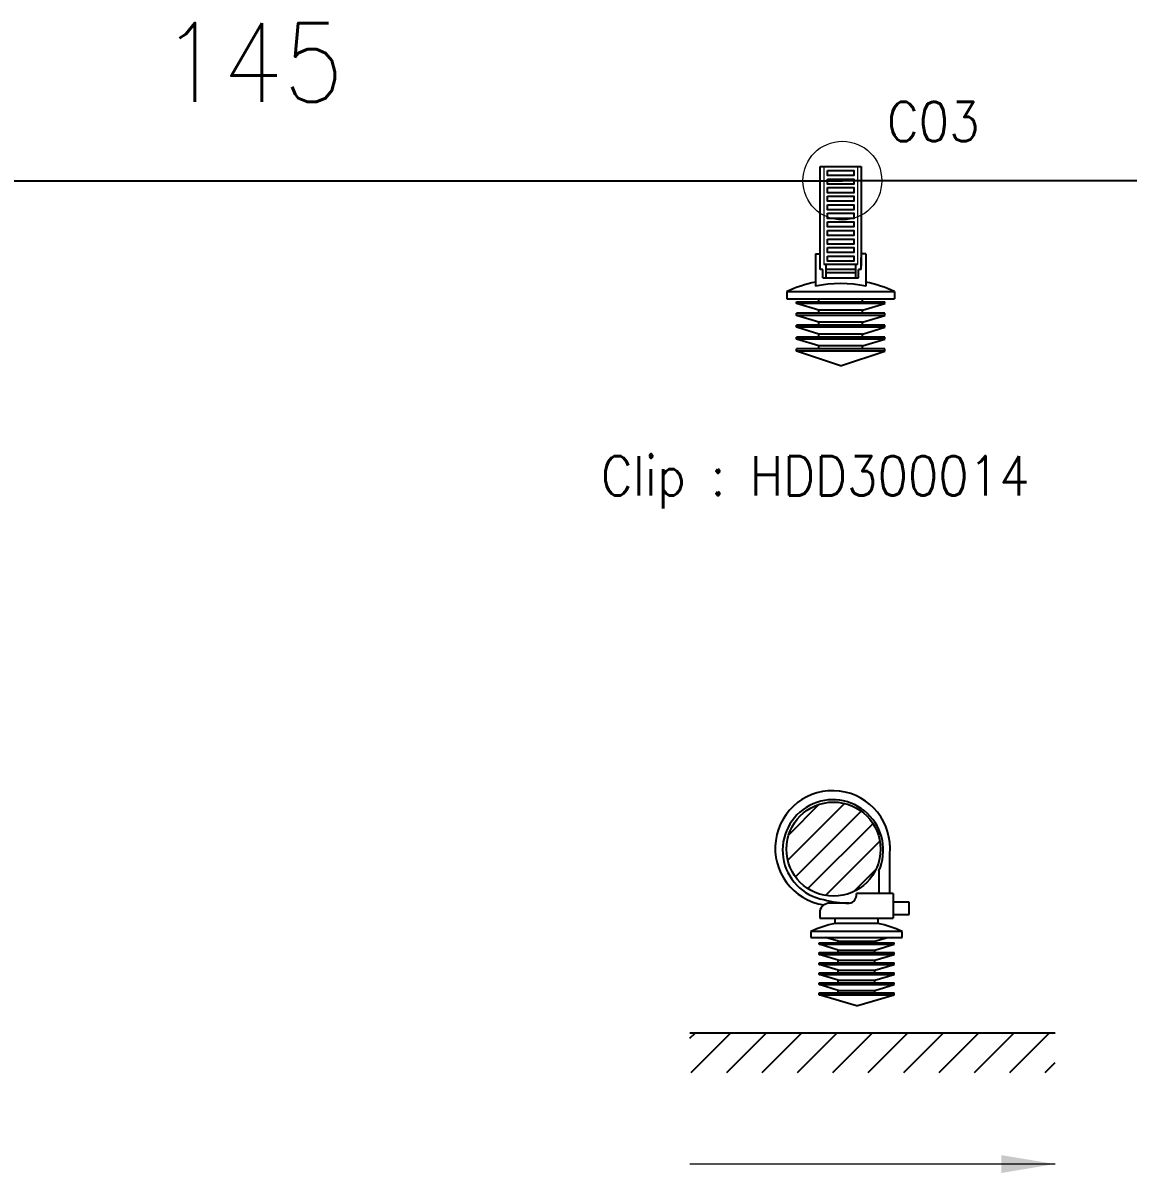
# Model space of a CAD drawing. Header units: inches. Extents: x 47316 to 59086, y 3141 to 11743.
# Drawn here: x 57842.4 to 57912.5, y 7179.6 to 7252.5 of the extents above; entities that cross this region are included whole.
import ezdxf

# ---------------------------------------------------------------- set-up
doc = ezdxf.new("R2010")
doc.units = ezdxf.units.IN
doc.header["$MEASUREMENT"] = 0
doc.layers.add('Beschreibung', color=7, linetype='Continuous', lineweight=25)
doc.layers.add('图形层', color=7, linetype='Continuous')
doc.styles.get("Standard").update_dxf_attribs({"font": ''})
doc.styles.get('Standard').set_extended_font_data('SimSun')
doc.linetypes.add('_VH_OTCON', pattern='A,0.0001,[7,VeSys.shx,S=0.1,R=0,X=0,Y=0],-0.4,[7,VeSys.shx,S=0.1,R=0,X=0,Y=0],-0.4,["X",Standard,S=1,R=0,X=-0.5,Y=-0.5],-0.0001,[7,VeSys.shx,S=0.1,R=0,X=0,Y=0],-0.4', length=1.2002)

msp = doc.modelspace()

# ---------------------------------------------------------------- linework, layer by layer
at = {"color": 0}
for p, q in [((57893.001, 7243.442), (57895.585, 7243.442)), ((57893.001, 7237.12), (57893.001, 7243.442)), ((57895.585, 7243.442), (57895.585, 7237.12)), ((57892.687, 7237.909), (57893.001, 7237.909)), ((57895.899, 7237.909), (57895.585, 7237.909)), ((57893.362, 7237.227), (57893.362, 7236.384)), ((57895.224, 7237.227), (57895.224, 7236.384)), ((57891.483, 7234.867), (57897.103, 7234.867))]:
    msp.add_line(p, q, dxfattribs=at)
at = {"color": 0, "lineweight": 0}
for p, q in [((57893.233, 7243.442), (57893.233, 7237.227)), ((57895.353, 7243.442), (57895.353, 7237.227))]:
    msp.add_line(p, q, dxfattribs=at)
at = {"color": 0, "linetype": '_VH_OTCON', "lineweight": -2, "ltscale": 5}
for p in [(57818.303, 7242.543), (57971.162, 7242.543)]:
    msp.add_line(p, (57894.401, 7242.543), dxfattribs=at)
at = {"color": 0, "lineweight": -3}
for p, q in [((57892.687, 7237.909), (57892.687, 7235.844)), ((57893.001, 7236.906), (57893.001, 7237.669)), ((57895.585, 7236.906), (57895.585, 7237.669)), ((57895.899, 7237.909), (57895.899, 7235.844)), ((57893.162, 7236.906), (57893.001, 7236.906)), ((57893.162, 7236.384), (57893.162, 7236.906)), ((57895.353, 7237.227), (57893.233, 7237.227)), ((57895.224, 7236.906), (57893.362, 7236.906)), ((57895.424, 7236.384), (57895.424, 7236.906)), ((57895.585, 7236.906), (57895.424, 7236.906)), ((57893.162, 7236.384), (57895.424, 7236.384)), ((57895.224, 7236.705), (57893.362, 7236.705)), ((57890.881, 7235.505), (57897.705, 7235.505)), ((57890.881, 7235.505), (57890.881, 7235.059)), ((57897.705, 7235.505), (57897.705, 7235.059)), ((57890.881, 7235.059), (57897.705, 7235.059)), ((57891.483, 7234.754), (57891.483, 7234.867)), ((57895.64, 7234.754), (57891.483, 7234.754)), ((57892.912, 7234.325), (57891.483, 7234.754)), ((57892.912, 7234.867), (57892.912, 7235.059)), ((57897.103, 7234.754), (57895.64, 7234.754)), ((57895.674, 7234.867), (57895.674, 7235.059)), ((57895.674, 7234.325), (57897.103, 7234.754)), ((57897.103, 7234.754), (57897.103, 7234.867)), ((57897.103, 7234.132), (57891.483, 7234.132)), ((57891.483, 7234), (57891.483, 7234.132)), ((57895.64, 7234), (57891.483, 7234)), ((57892.912, 7233.57), (57891.483, 7234)), ((57895.674, 7234.325), (57892.912, 7234.325)), ((57892.912, 7234.132), (57892.912, 7234.325)), ((57897.103, 7234), (57895.64, 7234)), ((57895.674, 7234.132), (57895.674, 7234.325)), ((57895.674, 7233.57), (57897.103, 7234)), ((57897.103, 7234), (57897.103, 7234.132)), ((57897.103, 7233.378), (57891.483, 7233.378)), ((57891.483, 7233.245), (57891.483, 7233.378)), ((57895.64, 7233.245), (57891.483, 7233.245)), ((57892.912, 7232.816), (57891.483, 7233.245)), ((57895.674, 7233.57), (57892.912, 7233.57)), ((57892.912, 7233.378), (57892.912, 7233.57)), ((57897.103, 7233.245), (57895.64, 7233.245)), ((57895.674, 7233.378), (57895.674, 7233.57)), ((57895.674, 7232.816), (57897.103, 7233.245)), ((57897.103, 7233.245), (57897.103, 7233.378)), ((57897.103, 7232.623), (57891.483, 7232.623)), ((57891.483, 7232.491), (57891.483, 7232.623)), ((57895.674, 7232.816), (57892.912, 7232.816)), ((57892.912, 7232.623), (57892.912, 7232.816)), ((57895.674, 7232.623), (57895.674, 7232.816)), ((57897.103, 7232.491), (57897.103, 7232.623)), ((57895.64, 7232.491), (57891.483, 7232.491)), ((57892.912, 7232.061), (57891.483, 7232.491)), ((57897.103, 7231.869), (57891.483, 7231.869)), ((57891.483, 7231.736), (57891.483, 7231.869)), ((57895.674, 7232.061), (57892.912, 7232.061)), ((57895.674, 7232.061), (57892.912, 7232.061)), ((57892.912, 7231.869), (57892.912, 7232.061)), ((57897.103, 7232.491), (57895.64, 7232.491)), ((57895.674, 7232.061), (57897.103, 7232.491)), ((57895.674, 7231.869), (57895.674, 7232.061)), ((57897.103, 7231.736), (57897.103, 7231.869)), ((57894.293, 7230.809), (57891.483, 7231.736)), ((57895.64, 7231.736), (57891.483, 7231.736)), ((57894.293, 7230.809), (57897.103, 7231.736)), ((57897.103, 7231.736), (57895.64, 7231.736)), ((57897.404, 7197.325, 0), (57897.404, 7199.829, 0)), ((57896.714, 7198.769, 0), (57896.714, 7197.325, 0)), ((57897.626, 7197.325, 0), (57895.299, 7197.325, 0)), ((57898.631, 7196.783, 0), (57897.626, 7196.783, 0)), ((57897.626, 7196.783, 0), (57897.626, 7196.007, 0)), ((57898.631, 7196.007, 0), (57898.631, 7196.783, 0)), ((57892.971, 7196.203, 0), (57892.971, 7195.773, 0)), ((57894.83, 7196.71, 0), (57893.625, 7196.71, 0)), ((57893.939, 7195.773, 0), (57896.659, 7195.773, 0)), ((57893.939, 7195.436, 0), (57893.939, 7195.773, 0)), ((57896.659, 7195.436, 0), (57893.939, 7195.436, 0)), ((57896.659, 7195.773, 0), (57896.659, 7195.436, 0)), ((57897.626, 7196.007, 0), (57898.631, 7196.007, 0)), ((57898.189, 7194.928, 0), (57892.409, 7194.928, 0)), ((57892.409, 7194.928, 0), (57892.409, 7194.551, 0)), ((57898.189, 7194.551, 0), (57898.189, 7194.928, 0)), ((57892.409, 7194.551, 0), (57898.189, 7194.551, 0)), ((57892.919, 7194.205, 0), (57897.679, 7194.205, 0)), ((57892.919, 7194.11, 0), (57892.919, 7194.205, 0)), ((57892.919, 7194.11, 0), (57894.158, 7194.11, 0)), ((57894.129, 7193.746, 0), (57892.919, 7194.11, 0)), ((57894.129, 7194.312, 0), (57893.336, 7194.551, 0)), ((57894.129, 7194.312, 0), (57896.468, 7194.312, 0)), ((57894.129, 7194.205, 0), (57894.129, 7194.312, 0)), ((57894.158, 7194.11, 0), (57897.679, 7194.11, 0)), ((57896.468, 7194.312, 0), (57897.262, 7194.551, 0)), ((57896.468, 7194.205, 0), (57896.468, 7194.312, 0)), ((57896.468, 7193.746, 0), (57897.679, 7194.11, 0)), ((57897.679, 7194.11, 0), (57897.679, 7194.205, 0)), ((57892.919, 7193.583, 0), (57897.679, 7193.583, 0)), ((57892.919, 7193.47, 0), (57892.919, 7193.583, 0)), ((57892.919, 7193.47, 0), (57894.158, 7193.47, 0)), ((57894.129, 7193.107, 0), (57892.919, 7193.47, 0)), ((57894.129, 7193.746, 0), (57896.468, 7193.746, 0)), ((57894.129, 7193.583, 0), (57894.129, 7193.746, 0)), ((57894.158, 7193.47, 0), (57897.679, 7193.47, 0)), ((57896.468, 7193.583, 0), (57896.468, 7193.746, 0)), ((57896.468, 7193.107, 0), (57897.679, 7193.47, 0)), ((57897.679, 7193.47, 0), (57897.679, 7193.583, 0)), ((57892.919, 7192.944, 0), (57897.679, 7192.944, 0)), ((57892.919, 7192.831, 0), (57892.919, 7192.944, 0)), ((57892.919, 7192.831, 0), (57894.158, 7192.831, 0)), ((57894.129, 7192.468, 0), (57892.919, 7192.831, 0)), ((57894.129, 7193.107, 0), (57896.468, 7193.107, 0)), ((57894.129, 7192.944, 0), (57894.129, 7193.107, 0)), ((57894.129, 7192.468, 0), (57896.468, 7192.468, 0)), ((57894.129, 7192.305, 0), (57894.129, 7192.468, 0)), ((57894.158, 7192.831, 0), (57897.679, 7192.831, 0)), ((57896.468, 7192.944, 0), (57896.468, 7193.107, 0)), ((57896.468, 7192.468, 0), (57897.679, 7192.831, 0)), ((57896.468, 7192.305, 0), (57896.468, 7192.468, 0)), ((57897.679, 7192.831, 0), (57897.679, 7192.944, 0)), ((57892.919, 7192.305, 0), (57897.679, 7192.305, 0)), ((57892.919, 7192.192, 0), (57892.919, 7192.305, 0)), ((57892.919, 7192.192, 0), (57894.158, 7192.192, 0)), ((57894.129, 7191.828, 0), (57892.919, 7192.192, 0)), ((57892.919, 7191.665, 0), (57897.679, 7191.665, 0)), ((57892.919, 7191.553, 0), (57892.919, 7191.665, 0)), ((57894.129, 7191.828, 0), (57896.468, 7191.828, 0)), ((57894.129, 7191.665, 0), (57894.129, 7191.828, 0)), ((57894.158, 7192.192, 0), (57897.679, 7192.192, 0)), ((57896.468, 7191.828, 0), (57897.679, 7192.192, 0)), ((57896.468, 7191.665, 0), (57896.468, 7191.828, 0)), ((57897.679, 7192.192, 0), (57897.679, 7192.305, 0)), ((57897.679, 7191.553, 0), (57897.679, 7191.665, 0)), ((57892.919, 7191.553, 0), (57894.158, 7191.553, 0)), ((57894.129, 7191.189, 0), (57892.919, 7191.553, 0)), ((57892.919, 7191.026, 0), (57897.679, 7191.026, 0)), ((57892.919, 7190.914, 0), (57892.919, 7191.026, 0)), ((57894.129, 7191.189, 0), (57896.468, 7191.189, 0)), ((57894.129, 7191.026, 0), (57894.129, 7191.189, 0)), ((57894.158, 7191.553, 0), (57897.679, 7191.553, 0)), ((57896.468, 7191.189, 0), (57897.679, 7191.553, 0)), ((57896.468, 7191.026, 0), (57896.468, 7191.189, 0)), ((57897.679, 7190.914, 0), (57897.679, 7191.026, 0)), ((57895.299, 7190.199, 0), (57892.919, 7190.914, 0)), ((57892.919, 7190.914, 0), (57894.158, 7190.914, 0)), ((57894.158, 7190.914, 0), (57897.679, 7190.914, 0)), ((57895.299, 7190.199, 0), (57897.679, 7190.914, 0)), ((57884.736, 7188.149, 0), (57885.071, 7188.484, 0)), ((57907.892, 7188.484, 0), (57884.736, 7188.484, 0)), ((57884.821, 7185.989, 0), (57887.316, 7188.484, 0)), ((57887.066, 7185.989, 0), (57889.562, 7188.484, 0)), ((57889.311, 7185.989, 0), (57891.807, 7188.484, 0)), ((57891.556, 7185.989, 0), (57894.052, 7188.484, 0)), ((57893.801, 7185.989, 0), (57896.297, 7188.484, 0)), ((57896.046, 7185.989, 0), (57898.542, 7188.484, 0)), ((57898.292, 7185.989, 0), (57900.787, 7188.484, 0)), ((57900.537, 7185.989, 0), (57903.032, 7188.484, 0)), ((57902.782, 7185.989, 0), (57905.277, 7188.484, 0)), ((57905.027, 7185.989, 0), (57907.522, 7188.484, 0)), ((57907.272, 7185.989, 0), (57907.892, 7186.61, 0))]:
    msp.add_line(p, q, dxfattribs=at)
at = {"color": 0, "lineweight": -3, "ltscale": 10}
for p, q in [((57890.936, 7199.453, 0), (57894.533, 7203.05, 0)), ((57890.997, 7201.061, 0), (57892.925, 7202.988, 0)), ((57891.424, 7198.394, 0), (57895.592, 7202.562, 0)), ((57892.218, 7197.641, 0), (57896.344, 7201.767, 0)), ((57893.331, 7197.207, 0), (57896.779, 7200.655, 0)), ((57895.127, 7197.456, 0), (57896.529, 7198.858, 0))]:
    msp.add_line(p, q, dxfattribs=at)
at = {"color": 0}
for points in [[(57893.464, 7243.188), (57895.122, 7243.188), (57895.122, 7242.867), (57893.464, 7242.867)], [(57893.464, 7242.645), (57895.122, 7242.645), (57895.122, 7242.323), (57893.464, 7242.323)], [(57893.464, 7242.102), (57895.122, 7242.102), (57895.122, 7241.78), (57893.464, 7241.78)], [(57893.464, 7241.558), (57895.122, 7241.558), (57895.122, 7241.237), (57893.464, 7241.237)], [(57893.464, 7241.015), (57895.122, 7241.015), (57895.122, 7240.694), (57893.464, 7240.694)], [(57893.464, 7240.472), (57895.121, 7240.472), (57895.121, 7240.151), (57893.464, 7240.151)], [(57893.464, 7239.929), (57895.121, 7239.929), (57895.121, 7239.607), (57893.464, 7239.607)], [(57893.464, 7239.386), (57895.121, 7239.386), (57895.121, 7239.064), (57893.464, 7239.064)], [(57893.464, 7238.842), (57895.121, 7238.842), (57895.121, 7238.521), (57893.464, 7238.521)], [(57893.464, 7238.299), (57895.121, 7238.299), (57895.121, 7237.978), (57893.464, 7237.978)], [(57893.464, 7237.756), (57895.121, 7237.756), (57895.121, 7237.435), (57893.464, 7237.435)]]:
    msp.add_lwpolyline(points, close=True, dxfattribs=at)
at = {"color": 0, "linetype": 'Continuous', "lineweight": 15}
msp.add_circle((57894.401, 7242.543), 2.5, dxfattribs=at)
at = {"color": 0, "lineweight": -3, "ltscale": 10}
msp.add_circle((57893.838, 7200.148, 0), 2.984, dxfattribs=at)
at = {"color": 0, "lineweight": -3}
for centre, radius, start, end in [((57894.293, 7228.238), 8.029, 101.53696, 115.15066), ((57894.293, 7228.238), 7.774, 78.07925, 101.92068), ((57894.293, 7228.238), 8.029, 64.84934, 78.46303), ((57895.04, 7203.834, 0), 7.126, 255.21728, 268.31312), ((57894.745, 7197.262, 0), 0.558, 278.80174, 6.51882), ((57893.573, 7196.103, 0), 0.61, 85.11571, 170.5428), ((57895.299, 7188.773, 0), 6.801, 101.53697, 115.15066), ((57895.299, 7188.773, 0), 6.801, 64.84934, 78.46304)]:
    msp.add_arc(centre, radius, start, end, dxfattribs=at)
at = {"layer": 'Beschreibung', "color": 0, "lineweight": 0}
msp.add_line((57907.892, 7180.172, 0), (57884.736, 7180.172, 0), dxfattribs=at)
msp.add_solid([(57904.491, 7179.605, 0), (57904.491, 7180.739, 0), (57907.892, 7180.172, 0)], dxfattribs=at)
at = {"layer": '图形层', "color": 0, "lineweight": -3}
for p in [(57897.626, 7197.325, 0), (57892.971, 7195.773, 0)]:
    msp.add_line(p, (57897.626, 7195.773, 0), dxfattribs=at)
for centre, radius, start, end in [((57893.781, 7200.211, 0), 3.643, 353.98173, 261.3506), ((57893.803, 7200.083, 0), 3.194, 335.70249, 259.51078)]:
    msp.add_arc(centre, radius, start, end, dxfattribs=at)

# ---------------------------------------------------------------- texts
at = {"color": 7, "linetype": '_VH_OTCON', "lineweight": 18, "ltscale": 5, "insert": (57851.209, 7252.543), "char_height": 5, "width": 12.85714, "attachment_point": 1}
msp.add_mtext('\\Fromans.shx;\\W0.9000000000;\\T1.0000000000;\\o\\l145', dxfattribs=at)
at = {"color": 21, "linetype": 'Continuous', "lineweight": 15, "insert": (57897.222, 7247.543), "char_height": 2.5, "width": 6.53571, "attachment_point": 1}
msp.add_mtext('\\Fromans.shx;\\W0.9000000000;\\T1.0000000000;\\o\\lC03', dxfattribs=at)
at = {"color": 42, "linetype": 'Continuous', "lineweight": 15, "insert": (57879.079, 7225.08), "char_height": 2.5, "width": 31.28571, "attachment_point": 1}
msp.add_mtext('\\Fromans.shx;\\W0.9000000000;\\T1.0000000000;\\o\\lClip : HDD300014', dxfattribs=at)

doc.saveas('drawing.dxf')
